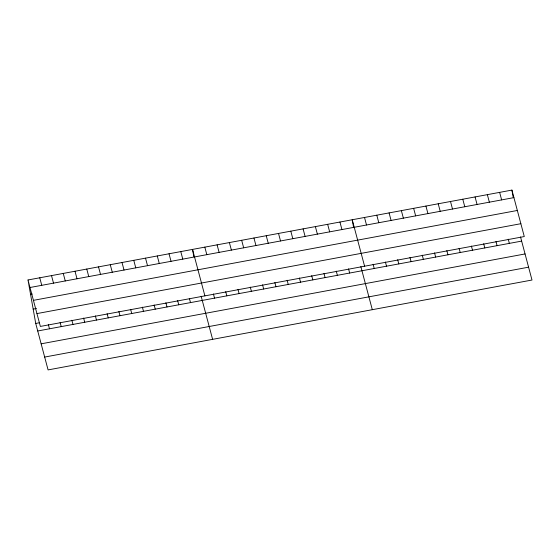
<?xml version="1.0" encoding="UTF-8"?>
<svg xmlns="http://www.w3.org/2000/svg" width="560" height="560" viewBox="0 0 560 560"><rect width="100%" height="100%" fill="white"/><g stroke="black" fill="none" stroke-linecap="round" stroke-linejoin="round"><path stroke-width="0.84" d="M28 279.972L511.917 190.092L524.279 236.551L40.362 326.431L28 279.972L35.721 323.449L48.083 369.908L532 280.028L520.527 236.915M30.002 287.504L513.926 197.624M30.548 294.322L32.228 294.007M33.418 300.349L517.342 210.469M33.173 309.106L36.526 308.476M36.946 313.586L520.863 223.706M35.721 323.449L39.074 322.826M37.723 330.981L521.64 241.101M41.139 343.826L525.063 253.946M44.66 357.063L528.584 267.183M499.639 192.374L501.641 199.906M508.242 239.197L509.355 243.383M487.354 194.656L489.356 202.188M495.964 241.479L497.077 245.665M475.069 196.938L477.071 204.47M483.679 243.761L484.792 247.947M462.784 199.22L464.786 206.752M471.394 246.043L472.507 250.229M450.499 201.502L452.501 209.034M459.109 248.325L460.222 252.504M438.214 203.784L440.216 211.316M446.824 250.607L447.937 254.786M425.929 206.066L427.938 213.591M434.539 252.889L435.652 257.068M413.644 208.348L415.653 215.873M422.254 255.171L423.367 259.35M401.366 210.63L403.368 218.155M409.969 257.453L411.082 261.632M389.081 212.912L391.083 220.437M397.691 259.735L398.804 263.914M376.796 215.194L378.798 222.719M385.406 262.017L386.519 266.196M364.511 217.476L366.513 225.001M373.121 264.292L374.234 268.478M364.588 266.21L352.226 219.751L353.5 226.926M360.836 266.574L372.309 309.687M339.941 222.033L341.943 229.565M348.551 268.856L349.664 273.042M327.656 224.315L329.665 231.847M336.266 271.138L337.379 275.324M315.371 226.597L317.38 234.129M323.981 273.42L325.094 277.606M303.093 228.879L305.095 236.411M311.696 275.702L312.809 279.888M290.808 231.161L292.81 238.693M299.418 277.984L300.531 282.17M278.523 233.443L280.525 240.975M287.133 280.266L288.246 284.452M266.238 235.725L268.24 243.257M274.848 282.548L275.961 286.734M253.953 238.007L255.955 245.539M262.563 284.83L263.676 289.009M241.668 240.289L243.67 247.821M250.278 287.112L251.391 291.291M229.383 242.571L231.392 250.096M237.993 289.394L239.106 293.573M217.098 244.853L219.107 252.378M225.708 291.676L226.821 295.855M204.82 247.135L206.822 254.66M213.423 293.958L214.536 298.137M204.897 295.869L192.535 249.417L193.809 256.585M201.145 296.24L212.611 339.346M180.782 251.594L182.784 259.126M189.392 298.417L190.505 302.603M169.029 253.778L171.031 261.31M177.639 300.601L178.752 304.787M157.276 255.962L159.278 263.494M165.886 302.785L166.999 306.971M145.523 258.146L147.525 265.678M154.133 304.969L155.246 309.148M133.77 260.33L135.772 267.855M142.38 307.153L143.493 311.332M122.017 262.514L124.019 270.039M130.627 309.337L131.74 313.516M110.264 264.691L112.273 272.223M118.874 311.514L119.987 315.7M98.511 266.875L100.52 274.407M107.121 313.698L108.234 317.884M86.765 269.059L88.767 276.591M95.368 315.882L96.481 320.068M75.012 271.243L77.014 278.775M83.615 318.066L84.728 322.245M63.259 273.427L65.261 280.952M71.869 320.25L72.982 324.429M51.506 275.611L53.508 283.136M60.116 322.434L61.229 326.613M39.753 277.788L41.755 285.32M48.363 324.611L49.476 328.797M511.917 190.092L513.191 197.267"/></g></svg>
